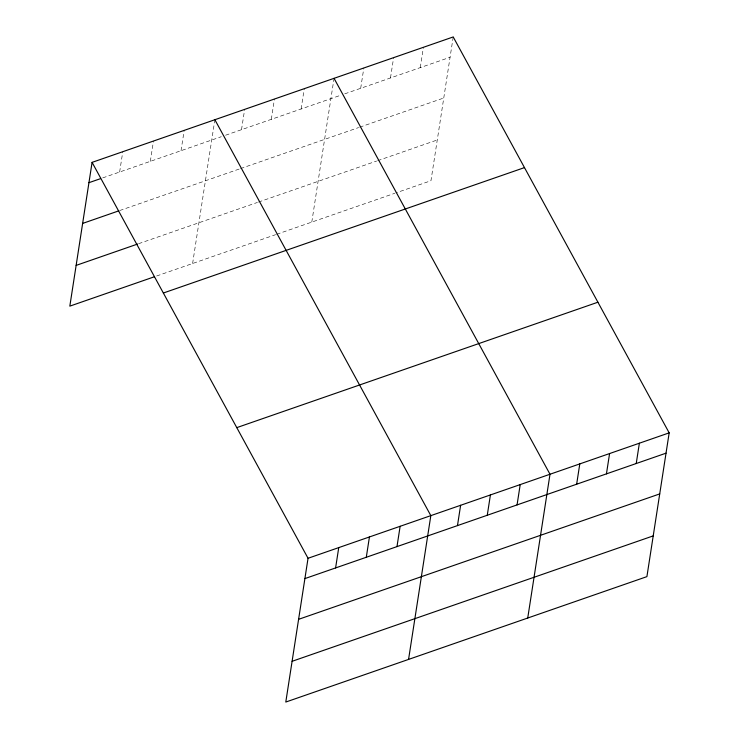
<?xml version="1.0" encoding="UTF-8"?>
<svg xmlns="http://www.w3.org/2000/svg" width="739" height="739" viewBox="0 0 739 739"><rect width="100%" height="100%" fill="white"/><g stroke="black" fill="none" stroke-linecap="round" stroke-linejoin="round"><path stroke-width="0.55" stroke-dasharray="3.69 2.77" d="M119.635 172.021L122.785 151.707M150.331 161.361L153.481 141.047M181.027 150.691L184.177 130.387M192.611 263.5L214.698 120.854M241.514 129.685L244.664 109.381M271.315 119.339L274.455 99.035M301.106 108.993L304.246 88.689M311.784 222.106L333.871 79.47M360.687 88.301L363.837 67.988M390.488 77.955L393.628 57.642M420.279 67.609L423.419 47.296M453.21 36.95L430.957 180.722L395.845 192.916M102.703 177.896L221.303 136.706M225.561 135.228L340.476 95.322M344.734 93.844L450.069 57.263M119.681 210.55L239.464 168.954M240.535 168.584L358.637 127.561M359.708 127.191L443.76 98.001M138.59 243.704L257.44 202.431M258.502 202.061L376.613 161.047M377.675 160.677L437.266 139.976M156.622 275.998L275.61 234.669M276.672 234.3L394.783 193.285"/><path stroke-width="1.11" d="M92.089 162.368L308.043 558.278L285.79 702.05L646.911 576.632L669.174 432.86L453.21 36.95L92.089 162.368L69.826 306.14L154.506 276.728M335.598 567.931L338.739 547.617M366.295 557.271L369.435 536.957M396.982 546.611L400.132 526.297M408.565 659.41L430.828 515.637L214.873 119.727M457.478 525.595L460.619 505.291M487.269 515.249L490.41 494.945M517.06 504.903L520.21 484.599M527.738 618.016L550.001 474.253L334.046 78.334M576.651 484.211L579.792 463.898M606.442 473.865L609.583 453.552M636.233 463.519L639.374 443.206M88.939 182.681L100.587 178.635M82.639 223.418L118.619 210.92M76.135 265.393L137.528 244.073M163.356 293.013L524.478 167.605M236.776 427.632L597.906 302.214M308.043 558.278L669.174 432.86M304.902 578.591L666.024 453.173M298.593 619.328L659.724 493.911M292.09 661.303L653.221 535.886"/></g></svg>
